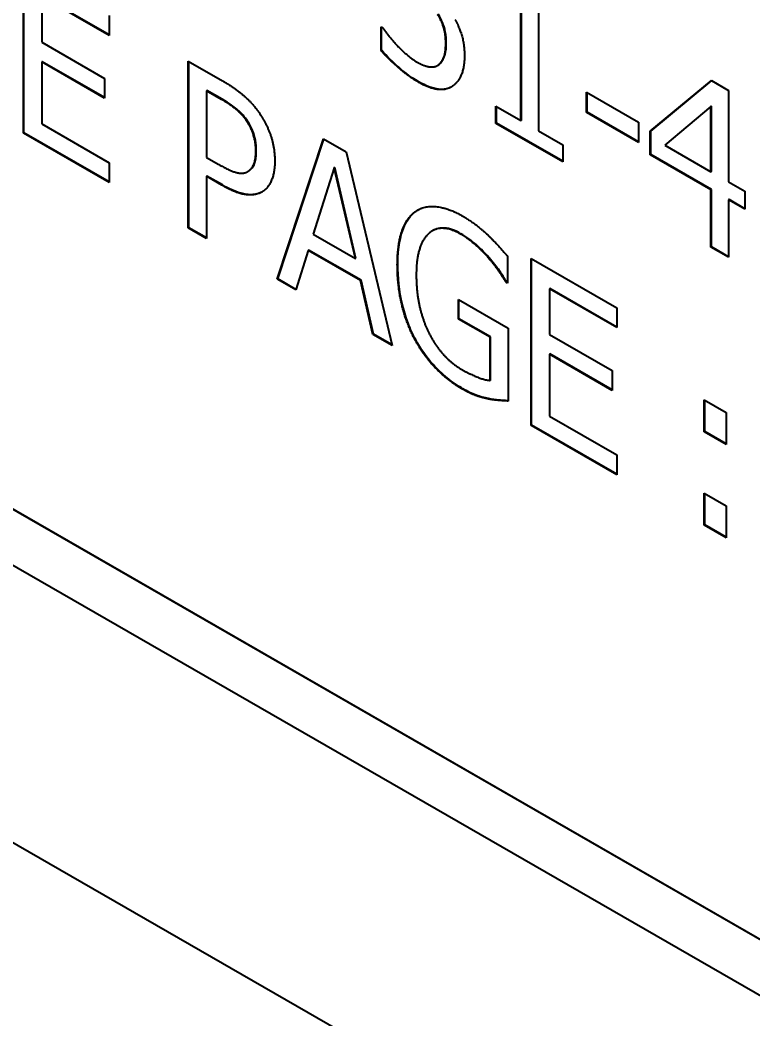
# Model space of a CAD drawing. Header units: millimetres. Extents: x 0 to 4205, y 0 to 2970.
# Drawn here: x 3786.97 to 3792.36, y 2337.81 to 2345.15 of the extents above; entities that cross this region are included whole.
import ezdxf

# ---------------------------------------------------------------- set-up
doc = ezdxf.new("R2010")
doc.units = ezdxf.units.MM
doc.header["$LTSCALE"] = 5
doc.layers.add('가시적인 것(ISO)', color=3, linetype='Continuous', lineweight=40)
doc.layers.add('가시적인 좁은 것(ISO)', color=3, linetype='Continuous', lineweight=35)

msp = doc.modelspace()

# ---------------------------------------------------------------- linework, layer by layer
at = {"layer": '가시적인 것(ISO)'}
for p, q in [((3786.9984, 2344.3226), (3786.9984, 2345.5489)), ((3787.0019, 2344.3246), (3787.0019, 2345.5469)), ((3790.782, 2345.4447), (3790.782, 2344.3397)), ((3787.6284, 2345.041), (3787.1325, 2345.3266)), ((3787.1325, 2345.3266), (3787.1325, 2344.9907)), ((3787.6284, 2345.0451), (3787.136, 2345.3287)), ((3787.6284, 2345.1861), (3787.6284, 2345.041)), ((3790.6522, 2344.4144), (3790.6522, 2345.2363)), ((3790.6558, 2344.4164), (3790.6558, 2345.2383)), ((3789.6259, 2345.1038), (3789.6354, 2345.0983)), ((3789.6259, 2344.9299), (3789.6259, 2345.1038)), ((3789.6295, 2344.9319), (3789.6295, 2345.1017)), ((3787.1325, 2344.9907), (3787.5949, 2344.7244)), ((3789.6295, 2344.9319), (3789.6259, 2344.9299)), ((3787.136, 2344.8477), (3787.1325, 2344.8456)), ((3787.1325, 2344.8456), (3787.1325, 2344.3905)), ((3787.5949, 2344.5793), (3787.1325, 2344.8456)), ((3787.5949, 2344.5834), (3787.136, 2344.8477)), ((3788.2086, 2343.6257), (3788.2086, 2344.852)), ((3788.2086, 2344.852), (3788.4613, 2344.7065)), ((3788.2121, 2343.6277), (3788.2121, 2344.85)), ((3790.0423, 2344.8212), (3790.0387, 2344.8192)), ((3790.0489, 2344.8255), (3790.0454, 2344.8235)), ((3787.5949, 2344.7244), (3787.5949, 2344.5793)), ((3791.6029, 2344.336), (3792.0533, 2344.7087)), ((3791.6064, 2344.3381), (3792.0539, 2344.7083)), ((3792.0533, 2344.7087), (3792.1779, 2344.6369)), ((3788.3462, 2344.6357), (3788.3427, 2344.6337)), ((3788.4536, 2344.5698), (3788.3427, 2344.6337)), ((3788.3427, 2344.6337), (3788.3427, 2344.1447)), ((3788.4571, 2344.5719), (3788.3462, 2344.6357)), ((3791.1344, 2344.4736), (3791.1344, 2344.6227)), ((3791.1344, 2344.6227), (3791.5161, 2344.4029)), ((3791.138, 2344.4757), (3791.138, 2344.6206)), ((3792.1779, 2344.6369), (3792.1779, 2343.9642)), ((3790.4691, 2344.3946), (3790.4691, 2344.5198)), ((3790.4691, 2344.5198), (3790.6522, 2344.4144)), ((3792.0516, 2344.5199), (3792.0481, 2344.5179)), ((3792.0516, 2344.0409), (3792.0516, 2344.5199)), ((3790.4727, 2344.3967), (3790.4727, 2344.5178)), ((3791.138, 2344.4757), (3791.1344, 2344.4736)), ((3791.5161, 2344.2539), (3791.1344, 2344.4736)), ((3791.5161, 2344.2579), (3791.138, 2344.4757)), ((3792.0481, 2344.5179), (3791.7086, 2344.2344)), ((3792.0481, 2344.0389), (3792.0481, 2344.5179)), ((3787.1325, 2344.3905), (3787.6284, 2344.1049)), ((3790.4727, 2344.3967), (3790.4691, 2344.3946)), ((3790.9608, 2344.1115), (3790.4691, 2344.3946)), ((3790.9608, 2344.1156), (3790.4727, 2344.3967)), ((3790.6558, 2344.4164), (3790.6522, 2344.4144)), ((3791.5161, 2344.4029), (3791.5161, 2344.2539)), ((3787.0019, 2344.3246), (3786.9984, 2344.3226)), ((3787.6284, 2343.9598), (3786.9984, 2344.3226)), ((3787.6284, 2343.9639), (3787.0019, 2344.3246)), ((3790.782, 2344.3397), (3790.9608, 2344.2367)), ((3791.6064, 2344.3381), (3791.6029, 2344.336)), ((3791.6029, 2344.1631), (3791.6029, 2344.336)), ((3791.6064, 2344.1652), (3791.6064, 2344.3381)), ((3788.8627, 2343.249), (3789.2022, 2344.2798)), ((3788.8662, 2343.2511), (3789.2046, 2344.2784)), ((3789.2022, 2344.2798), (3789.3681, 2344.1843)), ((3790.9608, 2344.2367), (3790.9608, 2344.1115)), ((3791.7086, 2344.2344), (3792.0481, 2344.0389)), ((3789.3681, 2344.1843), (3789.7076, 2342.7625)), ((3791.6064, 2344.1652), (3791.6029, 2344.1631)), ((3792.0481, 2343.9067), (3791.6029, 2344.1631)), ((3792.0516, 2343.9088), (3791.6064, 2344.1652)), ((3831.3158, 2315.9911), (3782.4661, 2344.1217)), ((3782.4696, 2344.1238), (3831.3164, 2315.9948)), ((3787.6284, 2344.1049), (3787.6284, 2343.9598)), ((3788.3427, 2344.1447), (3788.4338, 2344.0923)), ((3788.3462, 2344.0076), (3788.3427, 2344.0056)), ((3788.4561, 2343.9403), (3788.3427, 2344.0056)), ((3788.3427, 2344.0056), (3788.3427, 2343.5485)), ((3788.4597, 2343.9423), (3788.3462, 2344.0076)), ((3788.6474, 2344.0411), (3788.6439, 2344.0391)), ((3789.2813, 2344.0673), (3789.1266, 2343.579)), ((3789.2848, 2344.0694), (3789.2813, 2344.0673)), ((3789.4369, 2343.4004), (3789.2813, 2344.0673)), ((3789.4404, 2343.4024), (3789.2848, 2344.0694)), ((3792.0516, 2344.0409), (3792.0481, 2344.0389)), ((3792.1779, 2343.9642), (3792.2974, 2343.8954)), ((3835.1788, 2311.318), (3778.6102, 2343.8936)), ((3782.1422, 2343.8995), (3831.6397, 2315.3958)), ((3792.0516, 2343.9088), (3792.0481, 2343.9067)), ((3792.0481, 2343.4854), (3792.0481, 2343.9067)), ((3792.0516, 2343.4874), (3792.0516, 2343.9088)), ((3792.2974, 2343.8954), (3792.2974, 2343.7632)), ((3792.1814, 2343.834), (3792.1779, 2343.832)), ((3792.2974, 2343.7632), (3792.1779, 2343.832)), ((3792.1779, 2343.832), (3792.1779, 2343.4106)), ((3792.2974, 2343.7673), (3792.1814, 2343.834)), ((3788.2121, 2343.6277), (3788.2086, 2343.6257)), ((3788.3427, 2343.5485), (3788.2086, 2343.6257)), ((3788.3427, 2343.5525), (3788.2121, 2343.6277)), ((3789.1266, 2343.579), (3789.4369, 2343.4004)), ((3790.0055, 2343.606), (3790.002, 2343.604)), ((3789.0896, 2343.4612), (3788.9985, 2343.1708)), ((3789.0931, 2343.4632), (3789.0896, 2343.4612)), ((3789.4747, 2343.2395), (3789.0896, 2343.4612)), ((3789.4782, 2343.2415), (3789.0931, 2343.4632)), ((3790.5542, 2343.4178), (3790.5542, 2343.221)), ((3792.0516, 2343.4874), (3792.0481, 2343.4854)), ((3792.1779, 2343.4106), (3792.0481, 2343.4854)), ((3792.1779, 2343.4147), (3792.0516, 2343.4874)), ((3789.4404, 2343.4024), (3789.4369, 2343.4004)), ((3790.727, 2342.1754), (3790.727, 2343.4017)), ((3790.727, 2343.4017), (3791.357, 2343.0389)), ((3790.7305, 2342.1775), (3790.7305, 2343.3997)), ((3788.8662, 2343.2511), (3788.8627, 2343.249)), ((3788.9985, 2343.1708), (3788.8627, 2343.249)), ((3788.9996, 2343.1743), (3788.8662, 2343.2511)), ((3789.4782, 2343.2415), (3789.4747, 2343.2395)), ((3789.5658, 2342.8441), (3789.4747, 2343.2395)), ((3789.5693, 2342.8462), (3789.4782, 2343.2415)), ((3790.5466, 2343.2295), (3790.5431, 2343.2274)), ((3790.5542, 2343.221), (3790.5431, 2343.2274)), ((3790.5542, 2343.2251), (3790.5466, 2343.2295)), ((3790.8646, 2343.1815), (3790.8611, 2343.1794)), ((3791.357, 2342.8938), (3790.8611, 2343.1794)), ((3790.8611, 2343.1794), (3790.8611, 2342.8435)), ((3791.357, 2342.8979), (3790.8646, 2343.1815)), ((3790.1932, 2342.9568), (3790.1932, 2343.0999)), ((3790.1932, 2343.0999), (3790.5585, 2342.8896)), ((3790.1968, 2342.9589), (3790.1968, 2343.0979)), ((3791.357, 2343.0389), (3791.357, 2342.8938)), ((3790.1968, 2342.9589), (3790.1932, 2342.9568)), ((3790.4262, 2342.8227), (3790.1932, 2342.9568)), ((3790.4297, 2342.8247), (3790.1968, 2342.9589)), ((3789.5693, 2342.8462), (3789.5658, 2342.8441)), ((3789.7076, 2342.7625), (3789.5658, 2342.8441)), ((3789.7065, 2342.7672), (3789.5693, 2342.8462)), ((3790.5585, 2342.8896), (3790.5585, 2342.3539)), ((3790.8611, 2342.8435), (3791.3235, 2342.5773)), ((3790.4297, 2342.8247), (3790.4262, 2342.8227)), ((3790.4262, 2342.5057), (3790.4262, 2342.8227)), ((3790.4297, 2342.5077), (3790.4297, 2342.8247)), ((3790.8646, 2342.7005), (3790.8611, 2342.6985)), ((3790.8611, 2342.6985), (3790.8611, 2342.2433)), ((3791.3235, 2342.4322), (3790.8611, 2342.6985)), ((3791.3235, 2342.4362), (3790.8646, 2342.7005)), ((3791.3235, 2342.5773), (3791.3235, 2342.4322)), ((3790.4297, 2342.5077), (3790.4262, 2342.5057)), ((3791.9991, 2342.1286), (3791.9991, 2342.3631)), ((3791.9991, 2342.3631), (3792.1607, 2342.2701)), ((3792.0026, 2342.1306), (3792.0026, 2342.3611)), ((3790.8611, 2342.2433), (3791.357, 2341.9577)), ((3792.1607, 2342.2701), (3792.1607, 2342.0355)), ((3790.7305, 2342.1775), (3790.727, 2342.1754)), ((3791.357, 2341.8126), (3790.727, 2342.1754)), ((3791.357, 2341.8167), (3790.7305, 2342.1775)), ((3792.0026, 2342.1306), (3791.9991, 2342.1286)), ((3792.1607, 2342.0355), (3791.9991, 2342.1286)), ((3792.1607, 2342.0396), (3792.0026, 2342.1306)), ((3791.357, 2341.9577), (3791.357, 2341.8126)), ((3791.9991, 2341.4429), (3791.9991, 2341.6774)), ((3791.9991, 2341.6774), (3792.1607, 2341.5843)), ((3792.0026, 2341.4449), (3792.0026, 2341.6754)), ((3792.1607, 2341.5843), (3792.1607, 2341.3498)), ((3792.0026, 2341.4449), (3791.9991, 2341.4429)), ((3792.1607, 2341.3498), (3791.9991, 2341.4429)), ((3792.1607, 2341.3539), (3792.0026, 2341.4449))]:
    msp.add_line(p, q, dxfattribs=at)
for points, degree in [([(3790.1004, 2344.9826), (3790.1004, 2345.0492), (3790.0686, 2345.154), (3790.0402, 2345.1951)], 2), ([(3790.1675, 2345.1587), (3790.1984, 2345.1061), (3790.2379, 2344.972), (3790.2379, 2344.8915)], 2), ([(3789.6354, 2345.0983), (3789.6784, 2345.0358), (3789.8211, 2344.8841), (3789.8933, 2344.8425)], 2), ([(3790.0454, 2344.8235), (3790.072, 2344.8449), (3790.1004, 2344.916), (3790.1004, 2344.9826)], 2), ([(3789.901, 2344.696), (3789.8254, 2344.7395), (3789.6767, 2344.8699), (3789.6259, 2344.9299)], 2), ([(3790.2379, 2344.8915), (3790.2379, 2344.809), (3790.1915, 2344.6956), (3790.1485, 2344.6667)], 2), ([(3789.8933, 2344.8425), (3789.9345, 2344.8188), (3790.017, 2344.803), (3790.0454, 2344.8235)], 2), ([(3790.0423, 2344.8212), (3790.0445, 2344.8225), (3790.0468, 2344.824), (3790.0489, 2344.8255)], 3), ([(3788.4613, 2344.7065), (3788.5507, 2344.655), (3788.677, 2344.5465), (3788.7252, 2344.478)], 2), ([(3790.1485, 2344.6667), (3790.1047, 2344.6363), (3789.9801, 2344.6504), (3789.901, 2344.696)], 2), ([(3788.6332, 2344.4197), (3788.6014, 2344.4638), (3788.5163, 2344.5337), (3788.4536, 2344.5698)], 2), ([(3788.7252, 2344.478), (3788.781, 2344.3991), (3788.8446, 2344.2184), (3788.8446, 2344.116)], 2), ([(3788.7054, 2344.1913), (3788.7054, 2344.2549), (3788.6693, 2344.3691), (3788.6332, 2344.4197)], 2), ([(3788.6487, 2344.0421), (3788.6787, 2344.0615), (3788.7054, 2344.1326), (3788.7054, 2344.1913)], 2), ([(3788.4338, 2344.0923), (3788.5154, 2344.0453), (3788.6151, 2344.0196), (3788.6487, 2344.0421)], 2), ([(3788.8446, 2344.116), (3788.8446, 2344.0365), (3788.7982, 2343.9202), (3788.757, 2343.8942)], 2), ([(3788.6474, 2344.0411), (3788.649, 2344.0421), (3788.6506, 2344.0431), (3788.6522, 2344.0441)], 3), ([(3788.757, 2343.8942), (3788.7045, 2343.8618), (3788.5636, 2343.8784), (3788.4561, 2343.9403)], 2), ([(3789.7446, 2343.3553), (3789.7446, 2343.5034), (3789.8125, 2343.6988), (3789.8761, 2343.7457)], 2), ([(3789.8761, 2343.7457), (3789.938, 2343.7905), (3790.1176, 2343.7745), (3790.225, 2343.7127)], 2), ([(3789.8796, 2343.7477), (3789.8846, 2343.7513), (3789.8897, 2343.7547), (3789.8949, 2343.7577)], 3), ([(3790.225, 2343.7127), (3790.2758, 2343.6835), (3790.3686, 2343.6121), (3790.4116, 2343.5715)], 2), ([(3790.2087, 2343.581), (3790.0635, 2343.6646), (3789.8838, 2343.5017), (3789.8838, 2343.2801)], 2), ([(3790.4159, 2343.404), (3790.3746, 2343.4526), (3790.2697, 2343.5458), (3790.2087, 2343.581)], 2), ([(3790.4116, 2343.5715), (3790.4451, 2343.5402), (3790.5285, 2343.4485), (3790.5542, 2343.4178)], 2), ([(3789.8761, 2342.8016), (3789.8125, 2342.9197), (3789.7446, 2343.1993), (3789.7446, 2343.3553)], 2), ([(3790.5431, 2343.2274), (3790.5181, 2343.2686), (3790.464, 2343.3485), (3790.4159, 2343.404)], 2), ([(3789.8838, 2343.2801), (3789.8838, 2343.1569), (3789.9311, 2342.9448), (3789.9758, 2342.8555)], 2), ([(3789.9758, 2342.8555), (3790.0196, 2342.7666), (3790.1417, 2342.6298), (3790.2182, 2342.5857)], 2), ([(3790.2233, 2342.4416), (3790.1167, 2342.503), (3789.9397, 2342.6845), (3789.8761, 2342.8016)], 2), ([(3790.2182, 2342.5857), (3790.2749, 2342.553), (3790.3875, 2342.5081), (3790.4262, 2342.5057)], 2), ([(3790.4098, 2342.37), (3790.36, 2342.3808), (3790.2801, 2342.409), (3790.2233, 2342.4416)], 2), ([(3790.5585, 2342.3539), (3790.5328, 2342.3549), (3790.4468, 2342.3616), (3790.4098, 2342.37)], 2)]:
    msp.add_open_spline(points, degree=degree, dxfattribs=at)
for points, knots in [([(3790.1039, 2344.9846), (3790.1039, 2345.0103), (3790.1022, 2345.0381), (3790.0917, 2345.0954), (3790.0841, 2345.1176), (3790.0681, 2345.157), (3790.0572, 2345.1777), (3790.0438, 2345.1972)], [-0.03715444, -0.03715444, -0.03715444, -0.03715444, -0.02600354, -0.02600354, -0.01425393, -0.01425393, 0, 0, 0, 0]), ([(3790.0489, 2344.8255), (3790.0662, 2344.8394), (3790.0803, 2344.8588), (3790.1003, 2344.909), (3790.1039, 2344.9457), (3790.1039, 2344.9846)], [-0.05419994, -0.05419994, -0.05419994, -0.05419994, -0.02860353, -0.02860353, 0, 0, 0, 0]), ([(3789.9045, 2344.698), (3789.8329, 2344.7392), (3789.7789, 2344.7853), (3789.7125, 2344.8436), (3789.668, 2344.8863), (3789.6295, 2344.9319)], [-0.05838601, -0.05838601, -0.05838601, -0.05838601, -0.03694874, -0.03694874, 0, 0, 0, 0]), ([(3790.1407, 2344.6616), (3790.1292, 2344.6553), (3790.1169, 2344.6506), (3790.0835, 2344.6433), (3790.0636, 2344.6434), (3790.0011, 2344.6505), (3789.9528, 2344.6702), (3789.9045, 2344.698)], [-0.06784156, -0.06784156, -0.06784156, -0.06784156, -0.05716317, -0.05716317, -0.04099243, -0.04099243, 0, 0, 0, 0]), ([(3788.6367, 2344.4217), (3788.6259, 2344.4367), (3788.6144, 2344.4506), (3788.5894, 2344.4772), (3788.576, 2344.4896), (3788.5441, 2344.5158), (3788.5124, 2344.54), (3788.4571, 2344.5719)], [-0.1150821, -0.1150821, -0.1150821, -0.1150821, -0.0819575, -0.0819575, -0.0469451, -0.0469451, 0, 0, 0, 0]), ([(3788.7089, 2344.1933), (3788.7089, 2344.2179), (3788.7069, 2344.2439), (3788.6973, 2344.2945), (3788.6903, 2344.3187), (3788.669, 2344.3708), (3788.6543, 2344.397), (3788.6367, 2344.4217)], [-0.05242968, -0.05242968, -0.05242968, -0.05242968, -0.03438432, -0.03438432, -0.01836886, -0.01836886, 0, 0, 0, 0]), ([(3788.6522, 2344.0441), (3788.6619, 2344.0504), (3788.6706, 2344.0581), (3788.6852, 2344.0766), (3788.6911, 2344.0871), (3788.7016, 2344.1151), (3788.7089, 2344.1427), (3788.7089, 2344.1933)], [-0.09415258, -0.09415258, -0.09415258, -0.09415258, -0.06495072, -0.06495072, -0.03712401, -0.03712401, 0, 0, 0, 0]), ([(3788.7541, 2343.8925), (3788.7386, 2343.8838), (3788.7217, 2343.8776), (3788.6754, 2343.8685), (3788.651, 2343.8706), (3788.5852, 2343.8783), (3788.5227, 2343.906), (3788.4597, 2343.9423)], [-0.0760215, -0.0760215, -0.0760215, -0.0760215, -0.06718187, -0.06718187, -0.05349487, -0.05349487, 0, 0, 0, 0]), ([(3789.7481, 2343.3574), (3789.7481, 2343.4899), (3789.7685, 2343.5702), (3789.8102, 2343.6751), (3789.8397, 2343.7183), (3789.8796, 2343.7477)], [-0.1010123, -0.1010123, -0.1010123, -0.1010123, -0.0512306, -0.0512306, 0, 0, 0, 0]), ([(3790.2122, 2343.583), (3790.191, 2343.5952), (3790.1698, 2343.6053), (3790.1292, 2343.6194), (3790.11, 2343.6236), (3790.059, 2343.6272), (3790.0305, 2343.6204), (3790.0055, 2343.606)], [-0.2319582, -0.2319582, -0.2319582, -0.2319582, -0.2003238, -0.2003238, -0.1702621, -0.1702621, -0.1174823, -0.1174823, -0.1174823, -0.1174823]), ([(3790.4194, 2343.4061), (3790.3788, 2343.4539), (3790.3405, 2343.4881), (3790.2887, 2343.5341), (3790.2505, 2343.561), (3790.2122, 2343.583)], [-0.04550665, -0.04550665, -0.04550665, -0.04550665, -0.03248246, -0.03248246, 0, 0, 0, 0]), ([(3789.8796, 2342.8036), (3789.8579, 2342.844), (3789.8393, 2342.8853), (3789.8036, 2342.9795), (3789.7906, 2343.0263), (3789.7571, 2343.1642), (3789.7481, 2343.2645), (3789.7481, 2343.3574)], [-0.1102144, -0.1102144, -0.1102144, -0.1102144, -0.0915163, -0.0915163, -0.0681294, -0.0681294, 0, 0, 0, 0]), ([(3790.5466, 2343.2295), (3790.5299, 2343.257), (3790.5126, 2343.2841), (3790.4739, 2343.3411), (3790.4465, 2343.3748), (3790.4194, 2343.4061)], [-0.04799963, -0.04799963, -0.04799963, -0.04799963, -0.02569689, -0.02569689, 0, 0, 0, 0]), ([(3790.2269, 2342.4437), (3790.1879, 2342.4661), (3790.1491, 2342.4924), (3790.0753, 2342.5523), (3790.0399, 2342.5856), (3789.9582, 2342.6764), (3789.9158, 2342.7369), (3789.8796, 2342.8036)], [-0.1094442, -0.1094442, -0.1094442, -0.1094442, -0.0764086, -0.0764086, -0.0455615, -0.0455615, 0, 0, 0, 0]), ([(3790.4134, 2342.372), (3790.3838, 2342.3784), (3790.3539, 2342.3862), (3790.2927, 2342.4078), (3790.2582, 2342.4256), (3790.2269, 2342.4437)], [-0.05271934, -0.05271934, -0.05271934, -0.05271934, -0.02656558, -0.02656558, 0, 0, 0, 0]), ([(3790.5585, 2342.3561), (3790.5324, 2342.3572), (3790.5012, 2342.3597), (3790.4675, 2342.3623), (3790.4403, 2342.3659), (3790.4134, 2342.372)], [-0.03113001, -0.03113001, -0.03113001, -0.03113001, -0.0238809, -0.0238809, 0, 0, 0, 0])]:
    msp.add_open_spline(points, degree=3, knots=knots, dxfattribs=at)
at = {"layer": '가시적인 좁은 것(ISO)'}
for p, q in [((3790.1039, 2344.9846), (3790.1004, 2344.9826)), ((3789.9045, 2344.698), (3789.901, 2344.696)), ((3788.4571, 2344.5719), (3788.4536, 2344.5698)), ((3788.6367, 2344.4217), (3788.6332, 2344.4197)), ((3788.7089, 2344.1933), (3788.7054, 2344.1913)), ((3788.6522, 2344.0441), (3788.6487, 2344.0421)), ((3788.4597, 2343.9423), (3788.4561, 2343.9403)), ((3789.8796, 2343.7477), (3789.8761, 2343.7457)), ((3790.2122, 2343.583), (3790.2087, 2343.581)), ((3789.7481, 2343.3574), (3789.7446, 2343.3553)), ((3790.4194, 2343.4061), (3790.4159, 2343.404)), ((3789.8796, 2342.8036), (3789.8761, 2342.8016)), ((3790.2269, 2342.4437), (3790.2233, 2342.4416)), ((3790.4134, 2342.372), (3790.4098, 2342.37))]:
    msp.add_line(p, q, dxfattribs=at)

doc.saveas('drawing.dxf')
